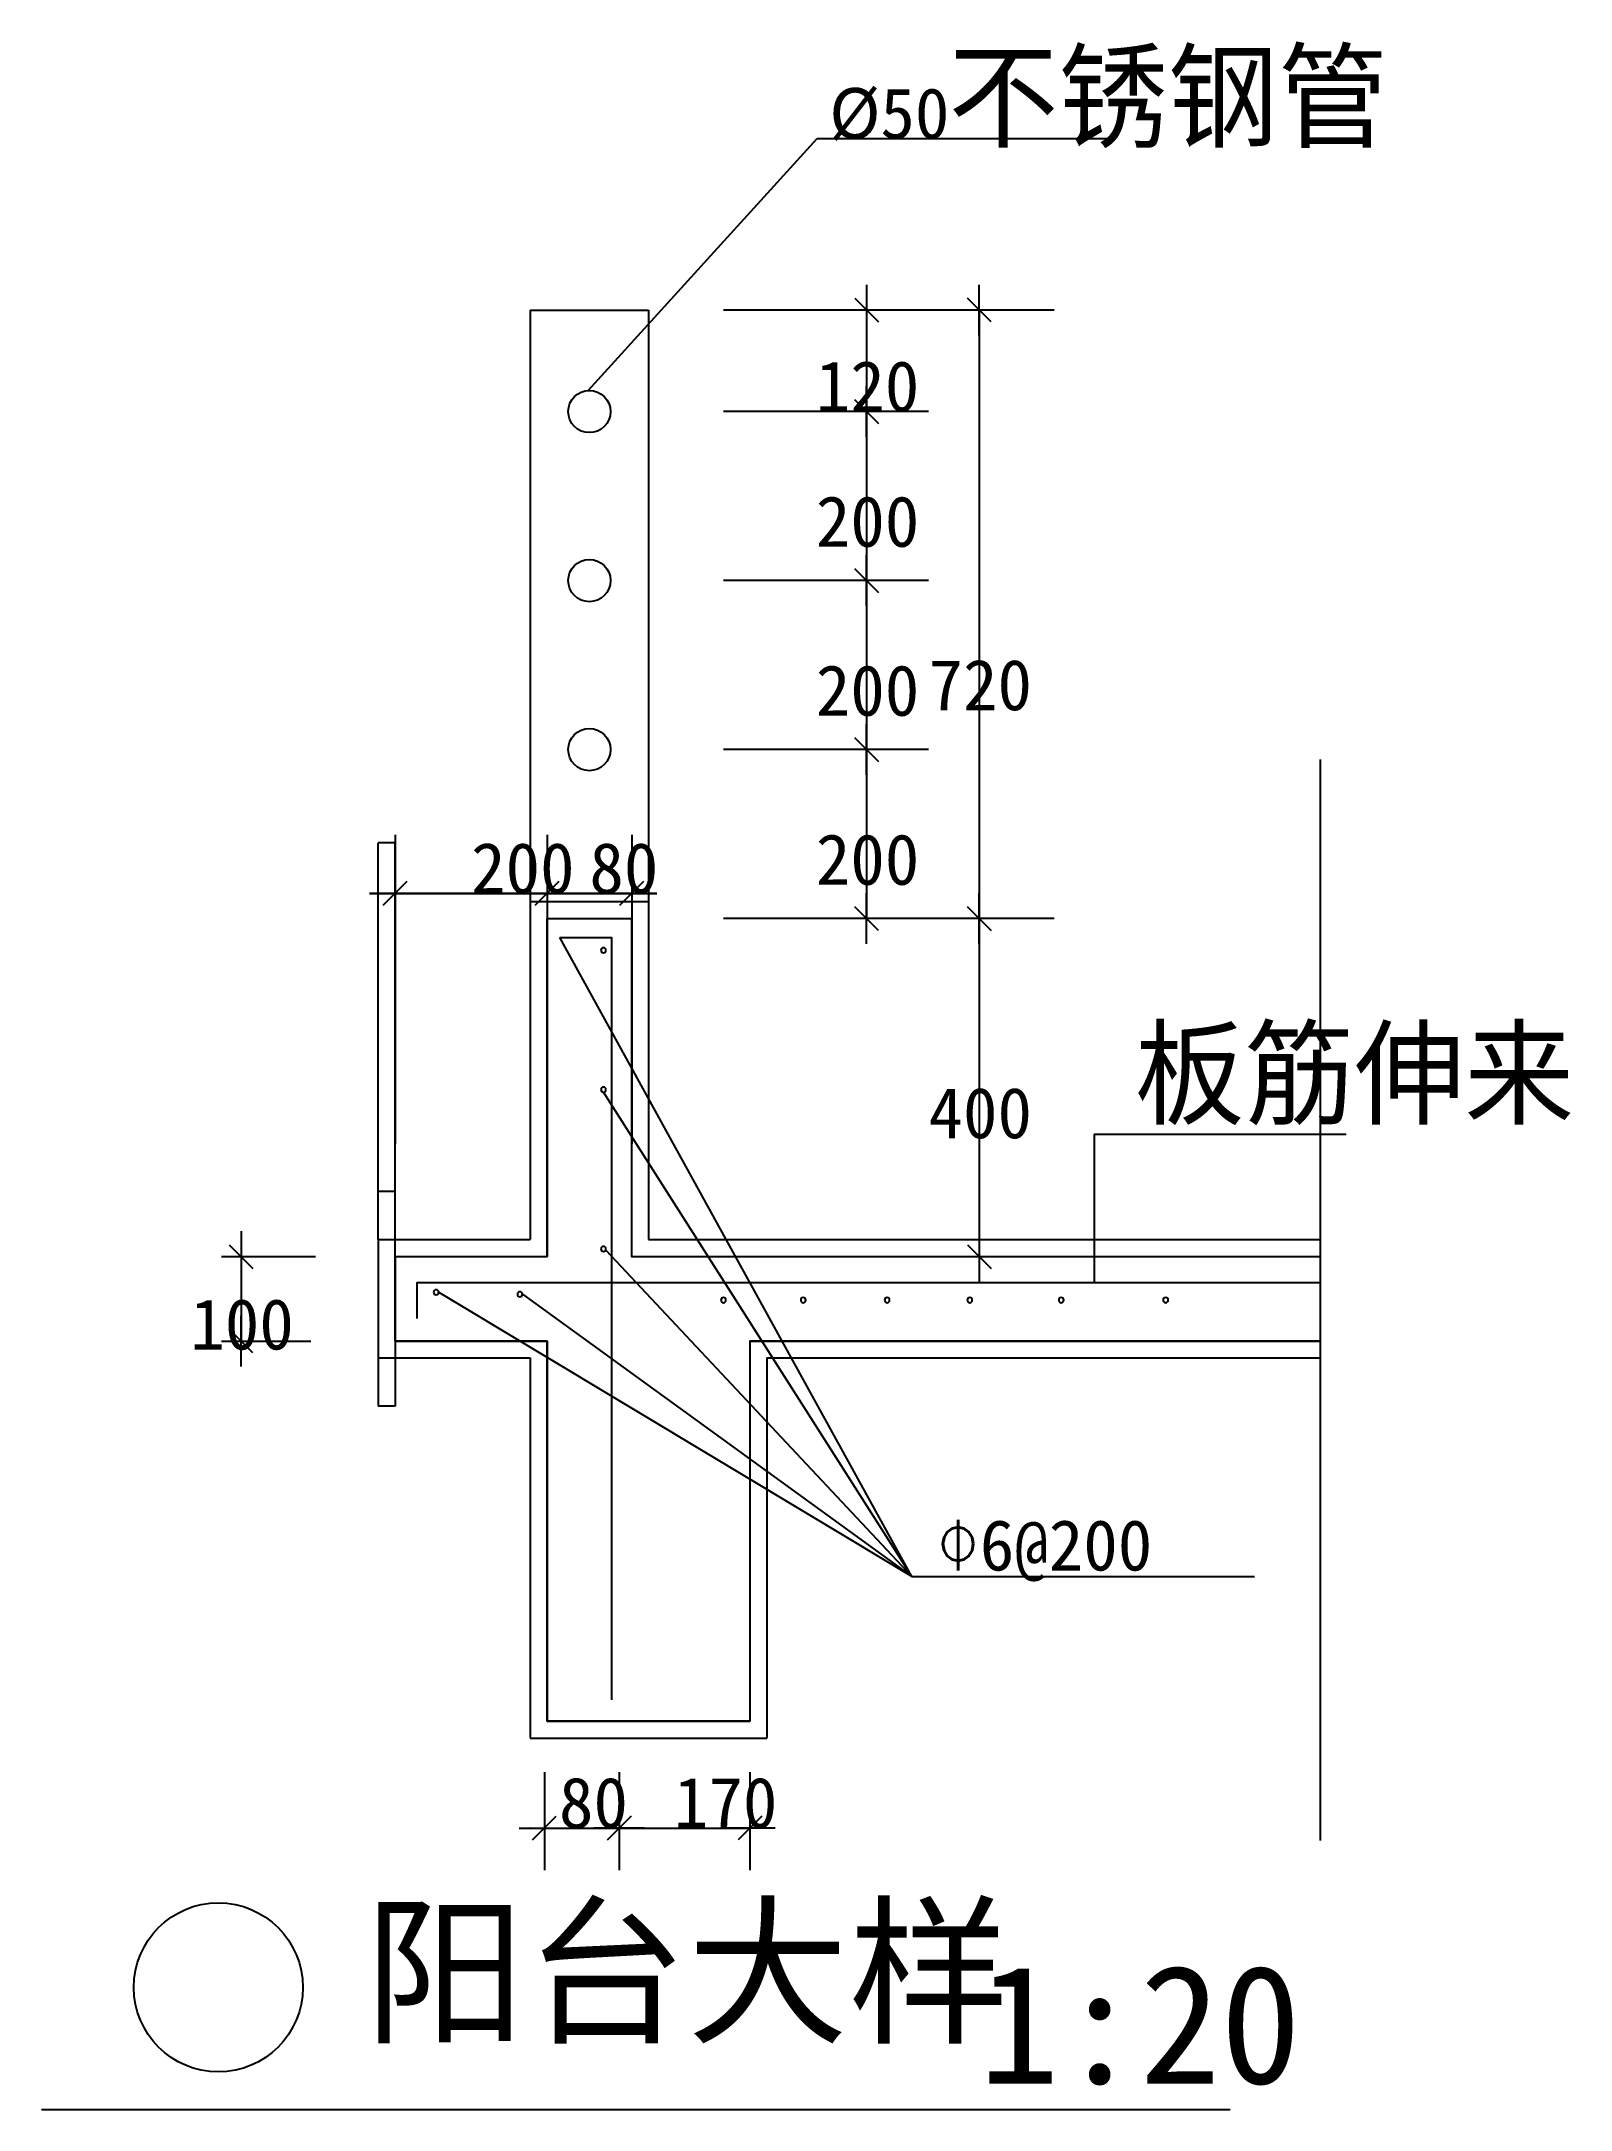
# Model space of a CAD drawing. Header units: metres. Extents: x -4238 to 4809, y -5972 to 6266.
import ezdxf

# ---------------------------------------------------------------- set-up
doc = ezdxf.new("R2010")
doc.units = ezdxf.units.M
for name, color, linetype in [('63', 1, 'Continuous'), ('PUB_DIM', 3, 'Continuous'), ('PUB_TEXT', 7, 'Continuous'), ('PUB_WALL', 255, 'Continuous'), ('WALL', 255, 'Continuous')]:
    doc.layers.add(name, color=color, linetype=linetype)
doc.dimstyles.get("Standard").update_dxf_attribs({"dimtxt": 2.5, "dimasz": 2.5, "dimexe": 1.25, "dimexo": 0.625, "dimtad": 1, "dimcen": 2.5, "dimazin": 3, "dimtfac": 1, "dimtmove": 0, "dimatfit": 3})

# ---------------------------------------------------------------- blocks, each defined once
blk = doc.blocks.new('_DIMX')
blk.add_line((-150, 0), (150, 0))
blk.add_lwpolyline([(-70, -70), (70, 70)])
blk = doc.blocks.new('*D1')
for p, q in [((-2145.99, -1424.23), (-2145.99, -1809.67)), ((-2245.99, -1524.23), (-2245.99, -1809.67)), ((-2196.99, -1809.67), (-2246.24, -1809.67)), ((-2145.74, -1809.67), (-2194.99, -1809.67))]:
    blk.add_line(p, q)
at = {"layer": 'Defpoints'}
for p in [(-2145.99, -1424.23), (-2245.99, -1524.23), (-2145.99, -1809.67)]:
    blk.add_point(p, dxfattribs=at)
at = {"insert": (-2195.99, -1809.67), "char_height": 1, "attachment_point": 5}
blk.add_mtext('20', dxfattribs=at)
blk = doc.blocks.new('*D2')
for p, q in [((-2245.99, -824.23), (-2245.99, -536.59)), ((-2245.74, -536.59), (-2196.99, -536.59)), ((-2194.99, -536.59), (-2146.24, -536.59)), ((-2145.99, -924.23), (-2145.99, -536.59))]:
    blk.add_line(p, q)
at = {"layer": 'Defpoints'}
for p in [(-2245.99, -536.59), (-2245.99, -824.23), (-2145.99, -924.23)]:
    blk.add_point(p, dxfattribs=at)
at = {"insert": (-2195.99, -536.59), "char_height": 1, "attachment_point": 5}
blk.add_mtext('20', dxfattribs=at)
blk = doc.blocks.new('*D3')
for p, q in [((-2196.99, 1524.74), (-2246.24, 1524.74)), ((-2245.99, -824.23), (-2245.99, 1524.74)), ((-2145.74, 1524.74), (-2194.99, 1524.74)), ((-2145.99, -924.23), (-2145.99, 1524.74))]:
    blk.add_line(p, q)
at = {"layer": 'Defpoints'}
for p in [(-2145.99, 1524.74), (-2245.99, -824.23), (-2145.99, -924.23)]:
    blk.add_point(p, dxfattribs=at)
at = {"insert": (-2195.99, 1524.74), "char_height": 1, "attachment_point": 5}
blk.add_mtext('20', dxfattribs=at)

msp = doc.modelspace()

# ---------------------------------------------------------------- linework, layer by layer
for p, q in [((-1345.99, 4675.77), (-1345.99, 1075.77)), ((-1345.99, 4675.77), (-645.99, 4675.77)), ((-645.99, 4675.77), (-645.99, 1075.77)), ((1753.97, 4675.77), (-202.28, 4675.77)), ((643.67, 4676.77), (643.67, 4677.77)), ((643.67, 4675.77), (643.67, 4075.77)), ((1310.25, 4674.77), (1310.25, 1076.77)), ((1010.25, 4075.77), (-202.28, 4075.77)), ((643.67, 4076.77), (643.67, 4077.77)), ((643.67, 4075.77), (643.67, 3075.77)), ((643.67, 4074.77), (643.67, 4073.77)), ((1010.25, 3075.77), (-202.28, 3075.77)), ((643.67, 3076.77), (643.67, 3077.77)), ((643.67, 3075.77), (643.67, 2075.77)), ((643.67, 3074.77), (643.67, 3073.77)), ((1010.25, 2075.77), (-202.28, 2075.77)), ((643.67, 2076.77), (643.67, 2077.77)), ((643.67, 2075.77), (643.67, 1075.77)), ((643.67, 2074.77), (643.67, 2073.77)), ((3328.3, 2017.5), (3328.3, -4378.7)), ((-2144.99, 1571.97), (-2144.99, -257.79)), ((-1244.99, 1571.97), (-1244.99, -257.79)), ((-744.99, 1571.97), (-744.99, -257.79)), ((-2146.99, 1224.74), (-2147.99, 1224.74)), ((-2145.99, 1224.74), (-1245.99, 1224.74)), ((-746.99, 1224.74), (-2144.99, 1224.74)), ((-1246.99, 1224.74), (-1247.99, 1224.74)), ((-1245.99, 1224.74), (-745.99, 1224.74)), ((-1244.99, 1224.74), (-1243.99, 1224.74)), ((-744.99, 1224.74), (-743.99, 1224.74)), ((-1345.99, 1175.77), (-1345.99, -824.23)), ((-1345.99, 1175.77), (-645.99, 1175.77)), ((-645.99, 1175.77), (-645.99, -824.23)), ((1753.97, 1075.77), (-202.28, 1075.77)), ((643.67, 1074.77), (643.67, 1073.77)), ((1310.25, 1074.77), (1310.25, -923.23)), ((-2245.99, -824.23), (-2245.99, -1524.23)), ((-2245.99, -824.23), (-1345.99, -824.23)), ((-645.99, -824.23), (3328.3, -824.23)), ((-3171.99, -924.23), (-2615.4, -924.23)), ((-3056.87, -923.23), (-3056.87, -922.23)), ((-3056.87, -924.23), (-3056.87, -1424.23)), ((-3171.99, -1424.23), (-2644.84, -1424.23)), ((-3056.87, -1425.23), (-3056.87, -1426.23)), ((-2245.99, -1524.23), (-1345.99, -1524.23)), ((-1345.99, -1524.23), (-1345.99, -3774.23)), ((54.01, -1524.23), (54.01, -3774.23)), ((54.01, -1524.23), (3328.3, -1524.23)), ((-1345.99, -3774.23), (54.01, -3774.23)), ((-1261.76, -3974.23), (-1261.76, -4555.61)), ((-819.68, -3974.23), (-819.68, -4555.61)), ((-45.99, -3974.23), (-45.99, -4555.61)), ((-1346.99, -4305.61), (-1347.99, -4305.61)), ((-1345.99, -4305.61), (-745.99, -4305.61)), ((-746.99, -4305.61), (-747.99, -4305.61)), ((-745.99, -4305.61), (-45.99, -4305.61)), ((-744.99, -4305.61), (-743.99, -4305.61)), ((-44.99, -4305.61), (-43.99, -4305.61))]:
    msp.add_line(p, q)
msp.add_lwpolyline([(-4238.15, -5971.92), (2795.75, -5971.92)])
for centre, radius in [((-995.99, 4075.77), 125), ((-995.99, 3075.77), 125), ((-995.99, 2075.77), 125), ((-3191.22, -5248.47), 500)]:
    msp.add_circle(centre, radius)
at = {"layer": '63'}
for p, q in [((912.42, -2817.23), (-1171.66, 963.27)), ((912.42, -2817.23), (-913.07, 48.59)), ((1989.98, -199.5), (3481.6, -199.5)), ((1989.98, -199.5), (1989.98, -1077.31)), ((-899.55, -885.86), (912.42, -2817.23)), ((912.42, -2817.23), (-1887.75, -1135.55)), ((-1391.99, -1147.35), (912.42, -2817.23)), ((912.42, -2817.23), (2939.71, -2817.23))]:
    msp.add_line(p, q, dxfattribs=at)
for points in [[(-1171.66, 963.27), (-864.99, 963.27), (-864.99, -3546.14)], [(-2014.5, -1291.59), (-2014.5, -1077.31), (3328.3, -1077.31)]]:
    msp.add_lwpolyline(points, dxfattribs=at)
for points in [[(-928.19, 888.02, 1), (-897.94, 888.02, 1)], [(-928.19, 63.71, 1), (-897.94, 63.71, 1)], [(-928.19, -879.06, 1), (-897.94, -879.06, 1)], [(-1918, -1135.55, 1), (-1887.75, -1135.55, 1)], [(-1422.24, -1147.35, 1), (-1391.99, -1147.35, 1)], [(-218.01, -1181.98, 1), (-187.76, -1181.98, 1)], [(254.14, -1181.98, 1), (284.39, -1181.98, 1)], [(749.9, -1181.98, 1), (780.15, -1181.98, 1)], [(1238.92, -1181.98, 1), (1269.17, -1181.98, 1)], [(1780.75, -1181.98, 1), (1811, -1181.98, 1)], [(2398.32, -1181.98, 1), (2428.57, -1181.98, 1)]]:
    msp.add_lwpolyline(points, format="xyb", close=True, dxfattribs=at)
at = {"layer": 'PUB_DIM'}
for p, q in [((-1003.68, 4200.53), (352.13, 5690.49)), ((352.13, 5690.49), (2091.44, 5690.49))]:
    msp.add_line(p, q, dxfattribs=at)
at = {"layer": 'PUB_WALL'}
for p, q in [((-1245.99, 1075.77), (-1245.99, -924.23)), ((-1245.99, 1075.77), (-745.99, 1075.77)), ((-745.99, 1075.77), (-745.99, -924.23)), ((-2145.99, -924.23), (-2145.99, -1424.23)), ((-2145.99, -924.23), (-1245.99, -924.23)), ((-745.99, -924.23), (3328.3, -924.23)), ((-2145.99, -1424.23), (-1245.99, -1424.23)), ((-1245.99, -1424.23), (-1245.99, -3674.23)), ((-45.99, -1424.23), (-45.99, -3674.23)), ((-45.99, -1424.23), (3328.3, -1424.23)), ((-1245.99, -3674.23), (-45.99, -3674.23))]:
    msp.add_line(p, q, dxfattribs=at)
msp.add_lwpolyline([(3328.3, -1424.23), (-45.99, -1424.23), (-45.99, -3674.23), (-1245.99, -3674.23), (-1245.99, -1424.23), (-2145.99, -1424.23), (-2145.99, -924.23), (-1245.99, -924.23), (-1245.99, 1075.77), (-745.99, 1075.77), (-745.99, -924.23), (3328.3, -924.23)], dxfattribs=at)
at = {"layer": 'WALL'}
for p, q in [((-1245.99, 1075.77), (-1245.99, -924.23)), ((-1245.99, 1075.77), (-745.99, 1075.77)), ((-745.99, 1075.77), (-745.99, -924.23)), ((-2145.99, -924.23), (-2145.99, -1424.23)), ((-2145.99, -924.23), (-1245.99, -924.23)), ((-745.99, -924.23), (3328.3, -924.23)), ((-2145.99, -1424.23), (-1245.99, -1424.23)), ((-1245.99, -1424.23), (-1245.99, -3674.23)), ((-45.99, -1424.23), (-45.99, -3674.23)), ((-45.99, -1424.23), (3328.3, -1424.23)), ((-1245.99, -3674.23), (-45.99, -3674.23))]:
    msp.add_line(p, q, dxfattribs=at)

# ---------------------------------------------------------------- block references
for p, rotation in [((643.67, 4675.77), 270), ((1310.25, 4675.77), 90), ((643.67, 4075.77), 90), ((643.67, 4075.77), 270), ((643.67, 3075.77), 270), ((643.67, 3075.77), 90), ((643.67, 2075.77), 90), ((643.67, 2075.77), 270), ((-2145.99, 1224.74), 180), ((-1245.99, 1224.74), 180), ((-745.99, 1224.74), 180), ((643.67, 1075.77), 90), ((1310.25, 1075.77), 270), ((1310.25, 1075.77), 90), ((-3056.87, -924.23), 270), ((1310.25, -924.23), 270), ((-3056.87, -1424.23), 90), ((-819.68, -4305.61), 180), ((-45.99, -4305.61), 180)]:
    msp.add_blockref('_DIMX', p, dxfattribs=dict(rotation=rotation))
for p in [(-2145.99, 1224.74), (-1245.99, 1224.74), (-745.99, 1224.74), (-1261.76, -4305.61), (-819.68, -4305.61)]:
    msp.add_blockref('_DIMX', p)

# ---------------------------------------------------------------- texts
at = {"attachment_point": 1}
for s, insert, char_height in [('\\A1;120', (343.67, 4375.77), 300), ('\\A1;200', (343.67, 3575.77), 300), ('\\A1;200', (343.67, 2575.77), 300), ('\\A1;720', (1010.25, 2608.5), 300), ('\\A1;200', (-1695.99, 1524.74), 300), ('\\A1;80', (-995.99, 1524.74), 300), ('\\A1;200', (343.67, 1575.77), 300), ('\\A1;400', (1010.25, 75.77), 300), ('\\A1;100', (-3356.87, -1174.23), 300), ('\\A1;80', (-1175.95, -4005.61), 300), ('170', (-495.99, -4005.61), 300), ('\\f宋体|b0|i0|c134|p2;阳台大样', (-2328.01, -4805.61), 700), ('\\f宋体|b0|i0|c134|p2;1:20', (1308.78, -5117.94), 700)]:
    msp.add_mtext(s, dxfattribs=dict(at, insert=insert, char_height=char_height))
at = {"layer": '63'}
for s, height, p in [('板筋伸来', 500, (2230.07, -90.44)), ('%%1306@200', 300, (1056.71, -2781.96))]:
    msp.add_text(s, height=height, dxfattribs=at).set_placement(p)
at = {"layer": 'PUB_TEXT'}
for s, height, p in [('不锈钢管', 500, (1128.04, 5690.49)), ('%%c50', 300, (422.95, 5690.49))]:
    msp.add_text(s, height=height, dxfattribs=at).set_placement(p)

# ---------------------------------------------------------------- dimensions: what is measured, and where the dimension line sits
for base, p1, p2, picture, middle in [((-2145.99, 1524.74), (-2145.99, -924.23), (-2245.99, -824.23), '*D3', (-2195.99, 1524.74)), ((-2245.99, -536.59), (-2245.99, -824.23), (-2145.99, -924.23), '*D2', (-2195.99, -536.59)), ((-2145.99, -1809.67), (-2145.99, -1424.23), (-2245.99, -1524.23), '*D1', (-2195.99, -1809.67))]:
    dim = msp.add_linear_dim(base=base, p1=p1, p2=p2, text='20', dimstyle='Standard')
    dim.commit()
    dim.dimension.update_dxf_attribs({"geometry": picture, "text_midpoint": middle})

doc.saveas('drawing.dxf')
